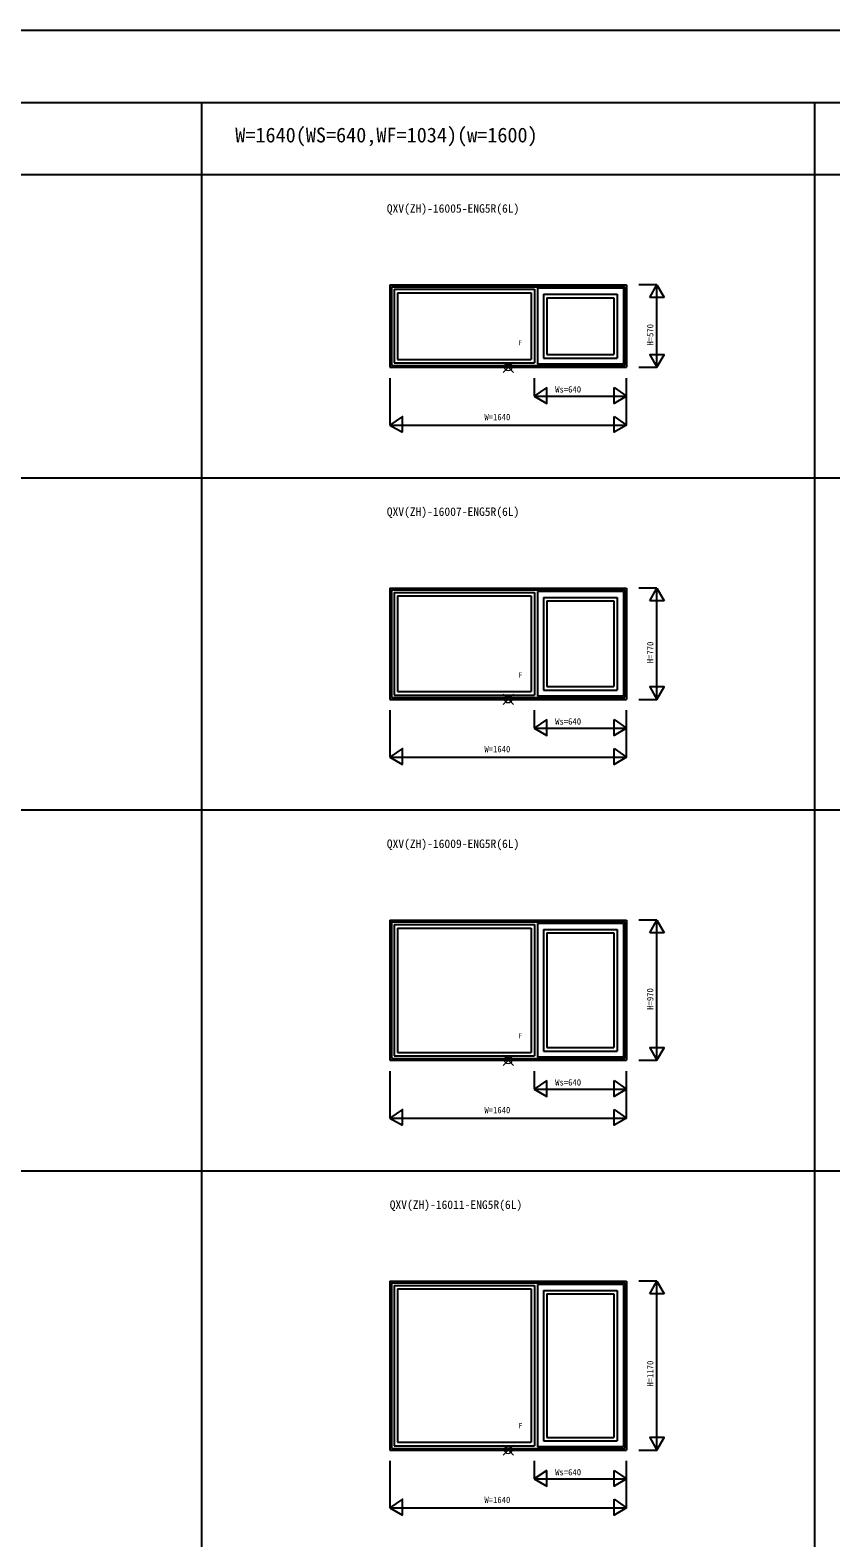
# Model space of a CAD drawing. Units: millimetres, scale not verified. Extents: x -13750 to 13750, y -10000 to 10000.
# Drawn here: x 73 to 5617, y -443 to 10000 of the extents above; entities that cross this region are included whole.
import ezdxf
from ezdxf.enums import TextEntityAlignment as Align

# ---------------------------------------------------------------- set-up
doc = ezdxf.new("R2010")
doc.units = ezdxf.units.MM
doc.header["$LTSCALE"] = 50
for name, color, linetype in [('0-0_0', 7, 'Continuous'), ('0-1_YKK_A1', 4, 'Continuous'), ('0-4_YKK_F1', 7, 'Continuous'), ('0-6_YKK_N1', 2, 'Continuous')]:
    doc.layers.add(name, color=color, linetype=linetype)
doc.layers.add('0-5_YKK_IN', color=1, linetype='Continuous', lineweight=18)
doc.styles.add('ＭＳ ゴシック', font='')
doc.styles.get('ＭＳ ゴシック').set_extended_font_data('MS Gothic')

msp = doc.modelspace()

# ---------------------------------------------------------------- linework, layer by layer
at = {"layer": '0-1_YKK_A1'}
for p, q in [((2563.2, 8235), (2563.2, 7665)), ((2563.2, 8235), (4203.2, 8235)), ((2575.2, 8223), (2575.2, 7677.03)), ((2575.2, 8223), (4191.2, 8223)), ((2593.2, 8205), (2593.2, 7695)), ((2593.2, 8205), (3566.2, 8205)), ((2617.2, 8181), (2617.2, 7719)), ((2617.2, 8181), (3542.2, 8181)), ((3542.2, 8181), (3542.2, 7719)), ((3566.2, 8205), (3566.2, 7695)), ((3585.2, 8213), (3585.2, 7687)), ((4180.2, 8213), (3585.2, 8213)), ((3627.2, 8171), (3627.2, 7729)), ((3627.2, 8171), (4138.2, 8171)), ((3651.2, 8147), (3651.2, 7753)), ((3651.2, 8147), (4114.2, 8147)), ((4114.2, 8147), (4114.2, 7753)), ((4138.2, 8171), (4138.2, 7729)), ((4180.2, 8213), (4180.2, 7687)), ((4191.2, 8223), (4191.2, 7677.03)), ((4203.2, 8235), (4203.2, 7665)), ((3627.2, 7729), (4138.2, 7729)), ((3651.2, 7753), (4114.2, 7753)), ((2563.2, 7665), (4203.2, 7665)), ((2575.2, 7677.03), (4191.2, 7677.03)), ((2593.2, 7695), (3566.2, 7695)), ((2617.2, 7719), (3542.2, 7719)), ((4180.2, 7687), (3585.2, 7687)), ((2563.2, 6135), (2563.2, 5365)), ((2563.2, 6135), (4203.2, 6135)), ((2575.2, 6123), (2575.2, 5377.03)), ((2575.2, 6123), (4191.2, 6123)), ((2593.2, 6105), (2593.2, 5395)), ((2593.2, 6105), (3566.2, 6105)), ((2617.2, 6081), (2617.2, 5419)), ((2617.2, 6081), (3542.2, 6081)), ((3542.2, 6081), (3542.2, 5419)), ((3566.2, 6105), (3566.2, 5395)), ((3585.2, 6113), (3585.2, 5387)), ((4180.2, 6113), (3585.2, 6113)), ((3627.2, 6071), (3627.2, 5429)), ((3627.2, 6071), (4138.2, 6071)), ((4138.2, 6071), (4138.2, 5429)), ((4180.2, 6113), (4180.2, 5387)), ((4191.2, 6123), (4191.2, 5377.03)), ((4203.2, 6135), (4203.2, 5365)), ((3651.2, 6047), (3651.2, 5453)), ((3651.2, 6047), (4114.2, 6047)), ((4114.2, 6047), (4114.2, 5453)), ((3651.2, 5453), (4114.2, 5453)), ((2563.2, 5365), (4203.2, 5365)), ((2575.2, 5377.03), (4191.2, 5377.03)), ((2593.2, 5395), (3566.2, 5395)), ((2617.2, 5419), (3542.2, 5419)), ((4180.2, 5387), (3585.2, 5387)), ((3627.2, 5429), (4138.2, 5429)), ((2563.2, 3835), (2563.2, 2865)), ((2563.2, 3835), (4203.2, 3835)), ((2575.2, 3823), (2575.2, 2877.03)), ((2575.2, 3823), (4191.2, 3823)), ((2593.2, 3805), (2593.2, 2895)), ((2593.2, 3805), (3566.2, 3805)), ((2617.2, 3781), (2617.2, 2919)), ((2617.2, 3781), (3542.2, 3781)), ((3542.2, 3781), (3542.2, 2919)), ((3566.2, 3805), (3566.2, 2895)), ((3585.2, 3813), (3585.2, 2887)), ((4180.2, 3813), (3585.2, 3813)), ((3627.2, 3771), (3627.2, 2929)), ((3627.2, 3771), (4138.2, 3771)), ((4138.2, 3771), (4138.2, 2929)), ((4180.2, 3813), (4180.2, 2887)), ((4191.2, 3823), (4191.2, 2877.03)), ((4203.2, 3835), (4203.2, 2865)), ((3651.2, 3747), (3651.2, 2953)), ((3651.2, 3747), (4114.2, 3747)), ((4114.2, 3747), (4114.2, 2953)), ((3627.2, 2929), (4138.2, 2929)), ((3651.2, 2953), (4114.2, 2953)), ((2563.2, 2865), (4203.2, 2865)), ((2575.2, 2877.03), (4191.2, 2877.03)), ((2593.2, 2895), (3566.2, 2895)), ((2617.2, 2919), (3542.2, 2919)), ((4180.2, 2887), (3585.2, 2887)), ((2563.2, 1335), (2563.2, 165)), ((2563.2, 1335), (4203.2, 1335)), ((2575.2, 1323), (2575.2, 177.03)), ((2575.2, 1323), (4191.2, 1323)), ((2593.2, 1305), (2593.2, 195)), ((2593.2, 1305), (3566.2, 1305)), ((2617.2, 1281), (2617.2, 219)), ((2617.2, 1281), (3542.2, 1281)), ((3542.2, 1281), (3542.2, 219)), ((3566.2, 1305), (3566.2, 195)), ((3585.2, 1313), (3585.2, 187)), ((4180.2, 1313), (3585.2, 1313)), ((3627.2, 1271), (3627.2, 229)), ((3627.2, 1271), (4138.2, 1271)), ((4138.2, 1271), (4138.2, 229)), ((4180.2, 1313), (4180.2, 187)), ((4191.2, 1323), (4191.2, 177.03)), ((4203.2, 1335), (4203.2, 165)), ((3651.2, 1247), (3651.2, 253)), ((3651.2, 1247), (4114.2, 1247)), ((4114.2, 1247), (4114.2, 253)), ((2617.2, 219), (3542.2, 219)), ((3627.2, 229), (4138.2, 229)), ((3651.2, 253), (4114.2, 253)), ((2563.2, 165), (4203.2, 165)), ((2575.2, 177.03), (4191.2, 177.03)), ((2593.2, 195), (3566.2, 195)), ((4180.2, 187), (3585.2, 187))]:
    msp.add_line(p, q, dxfattribs=at)
at = {"layer": '0-4_YKK_F1'}
for p, q in [((-13750, 10000), (13750, 10000)), ((-13750, 9500), (13250, 9500)), ((1260.93, -10000), (1260.93, 9500)), ((5505.47, -10000), (5505.47, 9500)), ((-13750, 9000), (13250, 9000)), ((-13750, 6900), (13250, 6900)), ((-13750, 4600), (13250, 4600)), ((-13750, 2100), (13250, 2100))]:
    msp.add_line(p, q, dxfattribs=at)
at = {"layer": '0-5_YKK_IN'}
for p, q in [((3418.56, 7700.36), (3347.84, 7629.64)), ((3418.56, 7629.64), (3347.84, 7700.36)), ((3418.56, 5400.36), (3347.84, 5329.64)), ((3418.56, 5329.64), (3347.84, 5400.36)), ((3418.56, 2900.36), (3347.84, 2829.64)), ((3418.56, 2829.64), (3347.84, 2900.36)), ((3418.56, 200.36), (3347.84, 129.64)), ((3418.56, 129.64), (3347.84, 200.36))]:
    msp.add_line(p, q, dxfattribs=at)
for centre in [(3383.2, 7665), (3383.2, 5365), (3383.2, 2865), (3383.2, 165)]:
    msp.add_circle(centre, 25, dxfattribs=at)
at = {"layer": '0-6_YKK_N1'}
for p, q in [((4413.2, 8235), (4288.2, 8235)), ((4363.2, 8148.4), (4413.2, 8235)), ((4463.2, 8148.4), (4363.2, 8148.4)), ((4413.2, 7665), (4413.2, 8235)), ((4413.2, 8235), (4463.2, 8148.4)), ((4288.2, 7665), (4413.2, 7665)), ((2563.2, 7590), (2563.2, 7265)), ((3563.2, 7590), (3563.2, 7465)), ((3650.43, 7524.64), (3563.2, 7465)), ((3650.43, 7424.64), (3650.43, 7524.64)), ((4115.97, 7524.64), (4203.2, 7465)), ((4115.97, 7424.64), (4115.97, 7524.64)), ((4203.2, 7265), (4203.2, 7590)), ((3563.2, 7465), (4203.2, 7465)), ((4115.97, 7324.64), (4203.2, 7265)), ((4115.97, 7224.64), (4115.97, 7324.64)), ((2563.2, 7265), (4203.2, 7265)), ((2563.2, 7265), (2650.43, 7214.64)), ((2650.43, 7214.64), (2650.43, 7224.64)), ((4413.2, 6135), (4288.2, 6135)), ((4363.2, 6048.4), (4413.2, 6135)), ((4413.2, 5365), (4413.2, 6135)), ((4413.2, 6135), (4463.2, 6048.4)), ((4463.2, 6048.4), (4363.2, 6048.4)), ((4288.2, 5365), (4413.2, 5365)), ((2563.2, 5290), (2563.2, 4965)), ((3563.2, 5290), (3563.2, 5165)), ((3650.43, 5224.64), (3563.2, 5165)), ((3650.43, 5124.64), (3650.43, 5224.64)), ((4115.97, 5224.64), (4203.2, 5165)), ((4115.97, 5124.64), (4115.97, 5224.64)), ((4203.2, 4965), (4203.2, 5290)), ((3563.2, 5165), (4203.2, 5165)), ((4115.97, 5024.64), (4203.2, 4965)), ((4115.97, 4924.64), (4115.97, 5024.64)), ((2563.2, 4965), (4203.2, 4965)), ((2563.2, 4965), (2650.43, 4914.64)), ((2650.43, 4914.64), (2650.43, 4924.64)), ((4413.2, 3835), (4288.2, 3835)), ((4363.2, 3748.4), (4413.2, 3835)), ((4413.2, 2865), (4413.2, 3835)), ((4413.2, 3835), (4463.2, 3748.4)), ((4463.2, 3748.4), (4363.2, 3748.4)), ((4288.2, 2865), (4413.2, 2865)), ((2563.2, 2790), (2563.2, 2465)), ((3563.2, 2790), (3563.2, 2665)), ((3650.43, 2724.64), (3563.2, 2665)), ((3650.43, 2624.64), (3650.43, 2724.64)), ((4115.97, 2724.64), (4203.2, 2665)), ((4115.97, 2624.64), (4115.97, 2724.64)), ((4203.2, 2465), (4203.2, 2790)), ((3563.2, 2665), (4203.2, 2665)), ((4115.97, 2524.64), (4203.2, 2465)), ((4115.97, 2424.64), (4115.97, 2524.64)), ((2563.2, 2465), (4203.2, 2465)), ((2563.2, 2465), (2650.43, 2414.64)), ((2650.43, 2414.64), (2650.43, 2424.64)), ((4413.2, 1335), (4288.2, 1335)), ((4363.2, 1248.4), (4413.2, 1335)), ((4413.2, 165), (4413.2, 1335)), ((4413.2, 1335), (4463.2, 1248.4)), ((4463.2, 1248.4), (4363.2, 1248.4)), ((4288.2, 165), (4413.2, 165)), ((2563.2, 90), (2563.2, -235)), ((3563.2, 90), (3563.2, -35)), ((3650.43, 24.64), (3563.2, -35)), ((3650.43, -75.36), (3650.43, 24.64)), ((4115.97, 24.64), (4203.2, -35)), ((4115.97, -75.36), (4115.97, 24.64)), ((4203.2, -235), (4203.2, 90)), ((3563.2, -35), (4203.2, -35)), ((4115.97, -175.36), (4203.2, -235)), ((4115.97, -275.36), (4115.97, -175.36)), ((2563.2, -235), (4203.2, -235)), ((2563.2, -235), (2650.43, -285.36)), ((2650.43, -285.36), (2650.43, -275.36))]:
    msp.add_line(p, q, dxfattribs=at)
for points in [[(4413.2, 7665), (4463.2, 7751.6), (4363.2, 7751.6)], [(4413.2, 5365), (4463.2, 5451.6), (4363.2, 5451.6)], [(4413.2, 2865), (4463.2, 2951.6), (4363.2, 2951.6)], [(4413.2, 165), (4463.2, 251.6), (4363.2, 251.6)]]:
    msp.add_lwpolyline(points, close=True, dxfattribs=at)
for points in [[(3563.2, 7465), (3650.43, 7414.64), (3650.43, 7424.64)], [(4203.2, 7465), (4115.97, 7414.64), (4115.97, 7424.64)], [(2650.43, 7224.64), (2650.43, 7324.64), (2563.2, 7265)], [(4203.2, 7265), (4115.97, 7214.64), (4115.97, 7224.64)], [(3563.2, 5165), (3650.43, 5114.64), (3650.43, 5124.64)], [(4203.2, 5165), (4115.97, 5114.64), (4115.97, 5124.64)], [(2650.43, 4924.64), (2650.43, 5024.64), (2563.2, 4965)], [(4203.2, 4965), (4115.97, 4914.64), (4115.97, 4924.64)], [(3563.2, 2665), (3650.43, 2614.64), (3650.43, 2624.64)], [(4203.2, 2665), (4115.97, 2614.64), (4115.97, 2624.64)], [(2650.43, 2424.64), (2650.43, 2524.64), (2563.2, 2465)], [(4203.2, 2465), (4115.97, 2414.64), (4115.97, 2424.64)], [(3563.2, -35), (3650.43, -85.36), (3650.43, -75.36)], [(4203.2, -35), (4115.97, -85.36), (4115.97, -75.36)], [(2650.43, -275.36), (2650.43, -175.36), (2563.2, -235)], [(4203.2, -235), (4115.97, -285.36), (4115.97, -275.36)]]:
    msp.add_lwpolyline(points, dxfattribs=at)

# ---------------------------------------------------------------- texts
at = {"layer": '0-0_0', "color": 3, "style": 'ＭＳ ゴシック'}
msp.add_text('W=1640(WS=640,WF=1034)(w=1600)', height=102.6, dxfattribs=at).set_placement((1493.2, 9191.67), align=Align.BOTTOM_LEFT)
at = {"layer": '0-0_0', "style": 'ＭＳ ゴシック'}
for s, p in [('QXV(ZH)-16005-ENG5R(6L)', (2542.5, 8718)), ('QXV(ZH)-16007-ENG5R(6L)', (2542.5, 6618)), ('QXV(ZH)-16009-ENG5R(6L)', (2542.5, 4318)), ('QXV(ZH)-16011-ENG5R(6L)', (2562.5, 1818))]:
    msp.add_text(s, height=58.65, dxfattribs=at).set_placement(p, align=Align.BOTTOM_LEFT)
at = {"layer": '0-1_YKK_A1', "style": 'ＭＳ ゴシック'}
for p in [(3453.17, 7805), (3453.17, 5505), (3453.17, 3005), (3453.17, 305)]:
    msp.add_text('F', height=36.66, dxfattribs=at).set_placement(p, align=Align.BOTTOM_LEFT)
at = {"layer": '0-6_YKK_N1', "style": 'ＭＳ ゴシック'}
for s, p in [('H=570', (4401.2, 7815)), ('H=770', (4401.2, 5615)), ('H=970', (4401.2, 3215)), ('H=1170', (4401.2, 605))]:
    msp.add_text(s, height=43.99, rotation=90, dxfattribs=at).set_placement(p, align=Align.BOTTOM_LEFT)
for s, p in [('Ws=640', (3708.2, 7477)), ('W=1640', (3218.2, 7285.22)), ('Ws=640', (3708.2, 5177)), ('W=1640', (3218.2, 4985.22)), ('Ws=640', (3708.2, 2677)), ('W=1640', (3218.2, 2485.22)), ('Ws=640', (3708.2, -23)), ('W=1640', (3218.2, -214.78))]:
    msp.add_text(s, height=43.99, dxfattribs=at).set_placement(p, align=Align.BOTTOM_LEFT)

doc.saveas('drawing.dxf')
